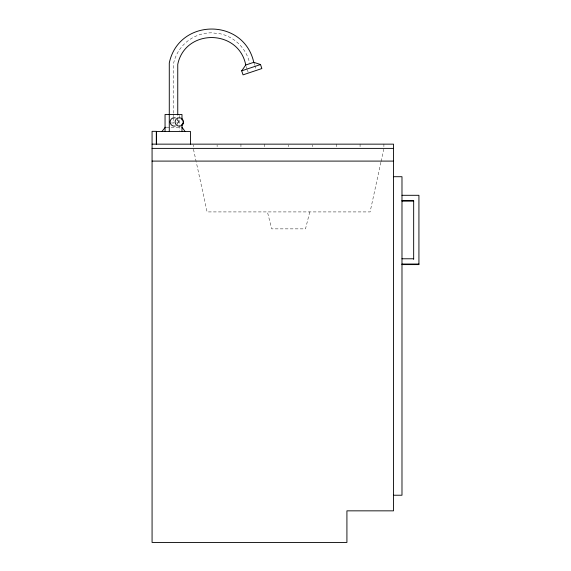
<?xml version="1.0" encoding="UTF-8"?>
<svg xmlns="http://www.w3.org/2000/svg" width="571" height="571" viewBox="0 0 571 571"><rect width="100%" height="100%" fill="white"/><g stroke="black" fill="none" stroke-linecap="round" stroke-linejoin="round"><path stroke-width="0.43" stroke-dasharray="2.85 2.14" d="M380.871 162.314L370.094 211.92L207.095 211.92L196.317 162.314M381.064 161.443L383.712 149.252M309.753 211.92L305.521 228.864L271.668 228.864L267.435 211.92M171.4 122.972L174.612 122.972M176.51 122.972L177.752 122.972M166.182 127.205L180.85 127.205M253.774 62.325L254.58 64.737M254.852 65.537L256.201 69.555M246.279 66.621L247.086 69.034M247.357 69.833L248.164 72.246M193.483 149.252L196.124 161.443M383.898 144.149L383.898 146.69M360.073 144.149L360.073 146.69M336.248 144.149L336.248 146.69M312.423 144.998L312.423 146.69M288.598 144.998L288.598 146.69M264.766 144.149L264.766 146.69M240.941 144.149L240.941 146.69M217.116 144.998L217.116 146.69M193.291 144.998L193.291 146.69M179.508 115.392L179.508 130.552M177.752 117.64L177.752 124.664M173.513 113.236L173.513 63.674A38.978 38.978 0 0 1 211.641 32.811L220.406 33.81A38.978 38.978 0 0 1 249.57 62.81M173.513 114.121L173.513 116.777M173.513 117.662L173.513 122.972M177.902 119.853A4.19 4.168 -90 0 1 177.902 124.057M177.759 120.16A4.225 4.204 -90 0 1 177.595 124.399"/><path stroke-width="0.86" d="M241.69 70.84L245.744 65.015L253.774 62.325L260.519 64.53L261.861 68.549L243.039 74.858L241.69 70.84L260.519 64.53M161.993 131.444L165.333 127.205M152.072 144.149L393.512 144.149L393.512 510.845L346.918 510.845L346.918 542.45L152.072 542.45L152.072 131.33L156.311 131.33L156.311 144.149M152.072 148.389L393.512 148.389M152.072 161.093L393.512 161.093M393.512 176.71L401.984 176.71L401.984 495.228L393.512 495.228M401.984 195.303L418.928 195.303L418.928 264.601L401.984 264.601M401.984 200.564L413.668 200.564L413.668 259.341M401.984 201.128L413.668 201.128M401.984 258.777L413.668 258.777M401.984 264.038L418.928 264.038M181.985 127.205L185.04 131.444M253.774 62.325C243.76 17.551 178.716 18.136 169.28 62.981L169.28 131.444M245.744 65.015C238.814 28.821 185.261 28.222 177.752 64.359L177.752 114.978M190.457 144.149L190.457 131.444L156.575 131.444L156.575 144.149M181.985 119.853L181.985 114.5L165.048 114.5L165.048 131.444M181.985 124.307L181.985 131.444M175.368 126.005A4.19 4.168 -90 0 1 170.122 121.951A4.19 4.168 -90 0 1 175.368 117.904M182.092 119.26A4.225 4.204 -90 0 1 182.734 120.16M183.12 121.195A4.225 4.204 -90 0 1 181.871 125.242M182.884 124.05A4.19 4.168 -90 0 0 179.273 117.762A4.19 4.168 -90 0 0 175.654 124.05A4.19 4.168 -90 0 0 182.884 124.05"/></g></svg>
